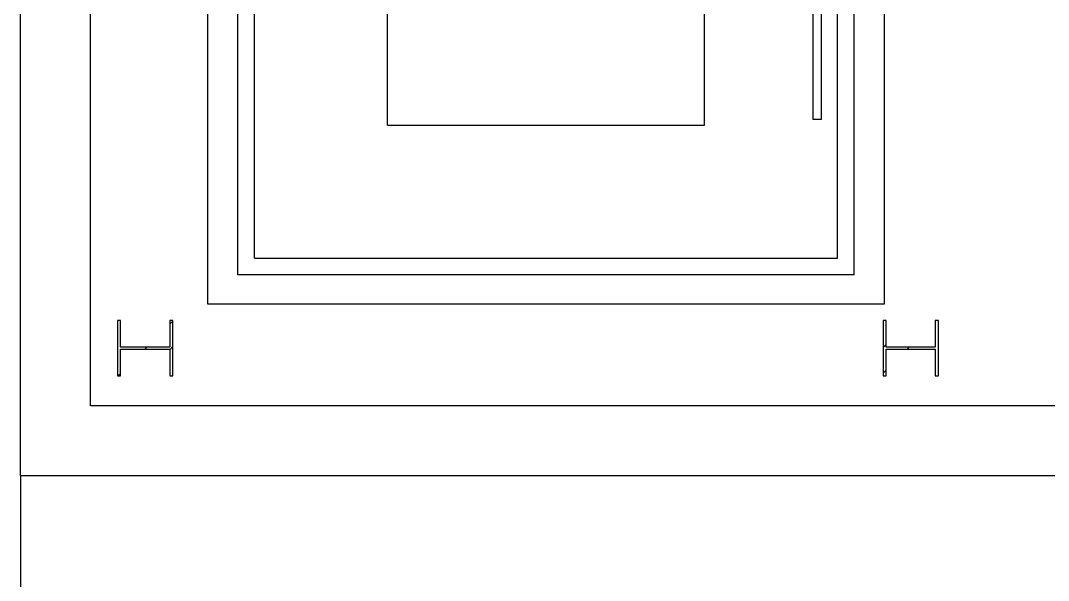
# Model space of a CAD drawing. Header units: inches. Extents: x -59 to 5673, y -29 to 4422.
# Drawn here: x 1832.3 to 2017.9, y 2858.4 to 2959.4 of the extents above; entities that cross this region are included whole.
import ezdxf

# ---------------------------------------------------------------- set-up
doc = ezdxf.new("R2010")
doc.units = ezdxf.units.IN
doc.header["$LTSCALE"] = 96
doc.header["$MEASUREMENT"] = 0
for name, color, linetype in [('A-ANNO-TEXT', 4, 'Continuous'), ('A-COLS', 5, 'Continuous'), ('A-FLOR-HRAL', 1, 'Continuous'), ('A-FLOR-STRS', 2, 'Continuous'), ('A-ROOF-LEVL-THIN', 1, 'Continuous'), ('A-WALL-FULL', 6, 'Continuous')]:
    doc.layers.add(name, color=color, linetype=linetype)

# ---------------------------------------------------------------- blocks, each defined once
blk = doc.blocks.new('AE-114$0$Railing - Raili_9-LEVEL 121')
at = {"layer": 'A-FLOR-HRAL'}
for p, q in [((1975.45, 3119.58), (1976.95, 3119.58)), ((1975.45, 3107.58), (1975.45, 3119.58)), ((1976.95, 3107.58), (1976.95, 3119.58)), ((1975.45, 2953.58), (1975.45, 3107.58)), ((1976.95, 2953.58), (1976.95, 3107.58)), ((1975.45, 2941.58), (1975.45, 2953.58)), ((1976.95, 2941.58), (1976.95, 2953.58)), ((1976.95, 2941.58), (1975.45, 2941.58))]:
    blk.add_line(p, q, dxfattribs=at)

msp = doc.modelspace()

# ---------------------------------------------------------------- hatches: boundary and pattern name
at = {"layer": 'A-COLS'}
h = msp.add_hatch(dxfattribs=at)
h.set_pattern_fill('FP_13', color=256, angle=90, style=0, pattern_type=2)
h.set_pattern_definition([(45, (-0.0003, -2e-06), (-9.503515, 9.503515), []), (45, (-0.0003, 14.4), (-9.503515, 9.503515), [])])
h.paths.add_polyline_path([(1859.82, 2895.33), (1859.82, 2905.33), (1859.26, 2905.33), (1859.26, 2900.5), (1850.4, 2900.5), (1850.4, 2905.33), (1849.84, 2905.33), (1849.84, 2895.33), (1850.4, 2895.33), (1850.4, 2900.16), (1859.26, 2900.16), (1859.26, 2895.33)], flags=0)
h = msp.add_hatch(dxfattribs=at)
h.set_pattern_fill('FP_12', color=256, angle=90, style=0, pattern_type=2)
h.set_pattern_definition([(45, (-0.0003, -2e-06), (-9.503515, 9.503515), []), (45, (-0.0003, 14.4), (-9.503515, 9.503515), [])])
h.paths.add_polyline_path([(1998.07, 2895.33), (1998.07, 2905.33), (1997.51, 2905.33), (1997.51, 2900.5), (1988.65, 2900.5), (1988.65, 2905.33), (1988.09, 2905.33), (1988.09, 2895.33), (1988.65, 2895.33), (1988.65, 2900.16), (1997.51, 2900.16), (1997.51, 2895.33)], flags=0)

# ---------------------------------------------------------------- linework, layer by layer
at = {"layer": 'A-ANNO-TEXT'}
for p, q in [((1955.83, 2940.58), (1955.83, 3107.58)), ((1898.58, 2940.58), (1898.58, 3074.58)), ((1898.58, 2940.58), (1955.83, 2940.58))]:
    msp.add_line(p, q, dxfattribs=at)
at = {"layer": 'A-COLS'}
for p, q in [((1849.84, 2905.33), (1849.84, 2895.33)), ((1850.4, 2905.33), (1849.84, 2905.33)), ((1850.4, 2900.5), (1850.4, 2905.33)), ((1859.82, 2905.33), (1859.26, 2905.33)), ((1859.26, 2905.33), (1859.26, 2900.5)), ((1859.82, 2895.33), (1859.82, 2905.33)), ((1988.09, 2905.33), (1988.09, 2895.33)), ((1988.65, 2905.33), (1988.09, 2905.33)), ((1988.65, 2900.5), (1988.65, 2905.33)), ((1998.07, 2905.33), (1997.51, 2905.33)), ((1997.51, 2905.33), (1997.51, 2900.5)), ((1998.07, 2895.33), (1998.07, 2905.33)), ((1859.26, 2900.5), (1850.4, 2900.5)), ((1850.4, 2895.33), (1850.4, 2900.16)), ((1850.4, 2900.16), (1859.26, 2900.16)), ((1859.26, 2900.16), (1859.26, 2895.33)), ((1997.51, 2900.5), (1988.65, 2900.5)), ((1988.65, 2895.33), (1988.65, 2900.16)), ((1988.65, 2900.16), (1997.51, 2900.16)), ((1997.51, 2900.16), (1997.51, 2895.33)), ((1849.84, 2895.33), (1850.4, 2895.33)), ((1859.26, 2895.33), (1859.82, 2895.33)), ((1988.09, 2895.33), (1988.65, 2895.33)), ((1997.51, 2895.33), (1998.07, 2895.33))]:
    msp.add_line(p, q, dxfattribs=at)
at = {"layer": 'A-FLOR-STRS'}
for p, q in [((1874.58, 2916.58), (1874.58, 3107.58)), ((1979.83, 2916.58), (1979.83, 3107.58)), ((1874.58, 2916.58), (1979.83, 2916.58))]:
    msp.add_line(p, q, dxfattribs=at)
at = {"layer": 'A-ROOF-LEVL-THIN'}
msp.add_line((1832.33, 2877.33), (1832.33, 2638.24), dxfattribs=at)
at = {"layer": 'A-WALL-FULL'}
for p, q in [((1832.33, 2877.33), (1832.33, 3395.58)), ((1844.95, 2889.95), (1844.95, 3395.58)), ((1866.08, 3246.2), (1866.08, 2908.33)), ((1871.58, 2913.58), (1871.58, 3245.33)), ((1982.83, 2913.58), (1982.83, 3245.33)), ((1988.33, 2908.33), (1988.33, 3072.33)), ((1982.83, 2913.58), (1871.58, 2913.58)), ((1866.08, 2908.33), (1988.33, 2908.33)), ((2129.7, 2889.95), (1844.95, 2889.95)), ((1832.33, 2877.33), (2142.33, 2877.33))]:
    msp.add_line(p, q, dxfattribs=at)

# ---------------------------------------------------------------- block references
at = {"lineweight": 9}
msp.add_blockref('AE-114$0$Railing - Raili_9-LEVEL 121', (0, 0), dxfattribs=at)

doc.saveas('drawing.dxf')
